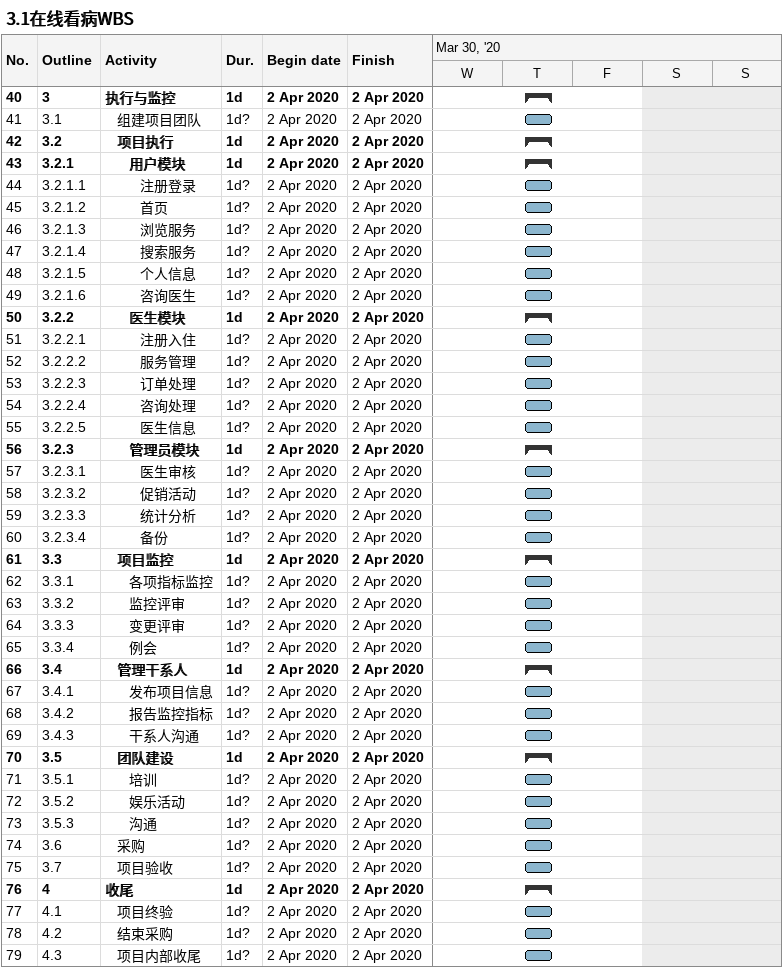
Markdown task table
3.1在线看病WBS

| ID | WBS | Task | Duration | Start | Finish |
|---|---|---|---|---|---|
| 40 | 3 | **执行与监控** | 1d | 2020-04-02 | 2020-04-02 |
| 41 | 3.1 | 组建项目团队 | 1d? | 2020-04-02 | 2020-04-02 |
| 42 | 3.2 | **项目执行** | 1d | 2020-04-02 | 2020-04-02 |
| 43 | 3.2.1 | **用户模块** | 1d | 2020-04-02 | 2020-04-02 |
| 44 | 3.2.1.1 | 注册登录 | 1d? | 2020-04-02 | 2020-04-02 |
| 45 | 3.2.1.2 | 首页 | 1d? | 2020-04-02 | 2020-04-02 |
| 46 | 3.2.1.3 | 浏览服务 | 1d? | 2020-04-02 | 2020-04-02 |
| 47 | 3.2.1.4 | 搜索服务 | 1d? | 2020-04-02 | 2020-04-02 |
| 48 | 3.2.1.5 | 个人信息 | 1d? | 2020-04-02 | 2020-04-02 |
| 49 | 3.2.1.6 | 咨询医生 | 1d? | 2020-04-02 | 2020-04-02 |
| 50 | 3.2.2 | **医生模块** | 1d | 2020-04-02 | 2020-04-02 |
| 51 | 3.2.2.1 | 注册入住 | 1d? | 2020-04-02 | 2020-04-02 |
| 52 | 3.2.2.2 | 服务管理 | 1d? | 2020-04-02 | 2020-04-02 |
| 53 | 3.2.2.3 | 订单处理 | 1d? | 2020-04-02 | 2020-04-02 |
| 54 | 3.2.2.4 | 咨询处理 | 1d? | 2020-04-02 | 2020-04-02 |
| 55 | 3.2.2.5 | 医生信息 | 1d? | 2020-04-02 | 2020-04-02 |
| 56 | 3.2.3 | **管理员模块** | 1d | 2020-04-02 | 2020-04-02 |
| 57 | 3.2.3.1 | 医生审核 | 1d? | 2020-04-02 | 2020-04-02 |
| 58 | 3.2.3.2 | 促销活动 | 1d? | 2020-04-02 | 2020-04-02 |
| 59 | 3.2.3.3 | 统计分析 | 1d? | 2020-04-02 | 2020-04-02 |
| 60 | 3.2.3.4 | 备份 | 1d? | 2020-04-02 | 2020-04-02 |
| 61 | 3.3 | **项目监控** | 1d | 2020-04-02 | 2020-04-02 |
| 62 | 3.3.1 | 各项指标监控 | 1d? | 2020-04-02 | 2020-04-02 |
| 63 | 3.3.2 | 监控评审 | 1d? | 2020-04-02 | 2020-04-02 |
| 64 | 3.3.3 | 变更评审 | 1d? | 2020-04-02 | 2020-04-02 |
| 65 | 3.3.4 | 例会 | 1d? | 2020-04-02 | 2020-04-02 |
| 66 | 3.4 | **管理干系人** | 1d | 2020-04-02 | 2020-04-02 |
| 67 | 3.4.1 | 发布项目信息 | 1d? | 2020-04-02 | 2020-04-02 |
| 68 | 3.4.2 | 报告监控指标 | 1d? | 2020-04-02 | 2020-04-02 |
| 69 | 3.4.3 | 干系人沟通 | 1d? | 2020-04-02 | 2020-04-02 |
| 70 | 3.5 | **团队建设** | 1d | 2020-04-02 | 2020-04-02 |
| 71 | 3.5.1 | 培训 | 1d? | 2020-04-02 | 2020-04-02 |
| 72 | 3.5.2 | 娱乐活动 | 1d? | 2020-04-02 | 2020-04-02 |
| 73 | 3.5.3 | 沟通 | 1d? | 2020-04-02 | 2020-04-02 |
| 74 | 3.6 | 采购 | 1d? | 2020-04-02 | 2020-04-02 |
| 75 | 3.7 | 项目验收 | 1d? | 2020-04-02 | 2020-04-02 |
| 76 | 4 | **收尾** | 1d | 2020-04-02 | 2020-04-02 |
| 77 | 4.1 | 项目终验 | 1d? | 2020-04-02 | 2020-04-02 |
| 78 | 4.2 | 结束采购 | 1d? | 2020-04-02 | 2020-04-02 |
| 79 | 4.3 | 项目内部收尾 | 1d? | 2020-04-02 | 2020-04-02 |
